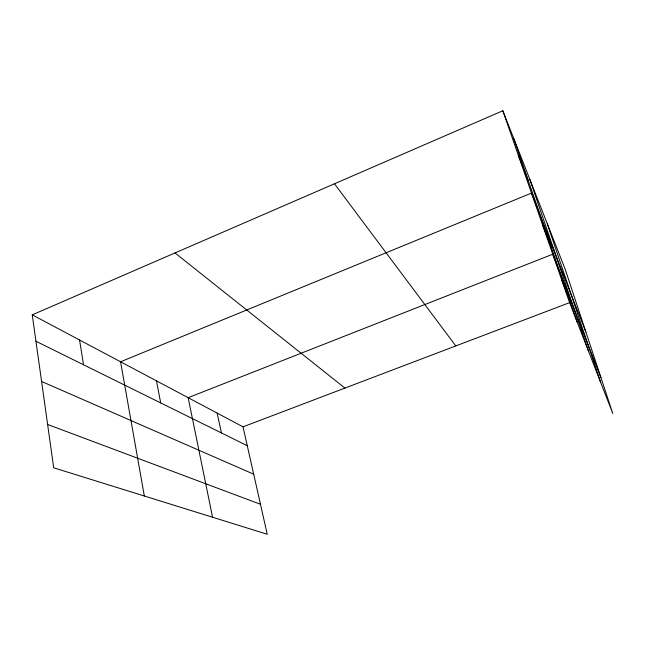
<?xml version="1.0" encoding="UTF-8"?>
<svg xmlns="http://www.w3.org/2000/svg" width="645" height="645" viewBox="0 0 645 645"><rect width="100%" height="100%" fill="white"/><g stroke="black" fill="none" stroke-linecap="round" stroke-linejoin="round"><path stroke-width="0.97" d="M32.25 314.857L243.012 426.829L267.232 534.245L53.696 467.802L32.25 314.857L502.834 110.755L565.085 268.981L612.75 413.413L569.616 302.65L502.834 110.755M243.012 426.829L569.616 302.65M47.617 424.466L260.475 504.285M41.594 381.469L253.687 474.188M35.951 341.253L247.269 445.711M175.005 252.945L344.922 388.08M334.465 183.785L455.805 345.93M518.306 155.203L528.303 180.681M585.854 331.909L531.488 193.081L120.567 361.781L144.327 495.997M542.856 225.75L551.725 248.446M600.963 377.688L552.757 254.211L188.163 397.691L212.568 517.234M561.714 279.938L569.672 300.344M513.501 137.861L577.178 322.057M529.803 179.31L588.595 351.38M547.331 223.855L600.688 382.437M217.147 413.09L221.428 432.932M156.469 380.856L160.702 402.915M79.553 339.988L83.519 364.772"/></g></svg>
